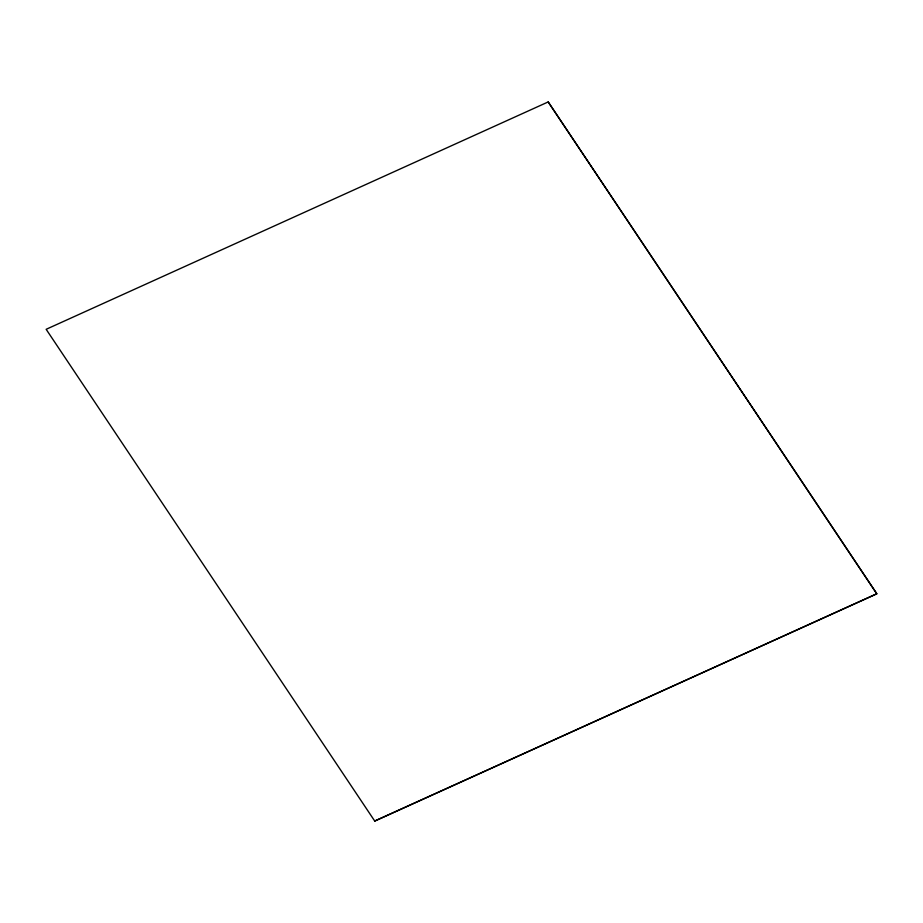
<?xml version="1.0" encoding="UTF-8"?>
<svg xmlns="http://www.w3.org/2000/svg" width="923" height="923" viewBox="0 0 923 923"><rect width="100%" height="100%" fill="white"/><g stroke="black" fill="none" stroke-linecap="round" stroke-linejoin="round"><path stroke-width="1.38" d="M548.193 101.934L46.15 329.303L374.738 821.066L876.85 593.789L548.193 101.934L876.781 593.777L374.761 821.009"/></g></svg>
